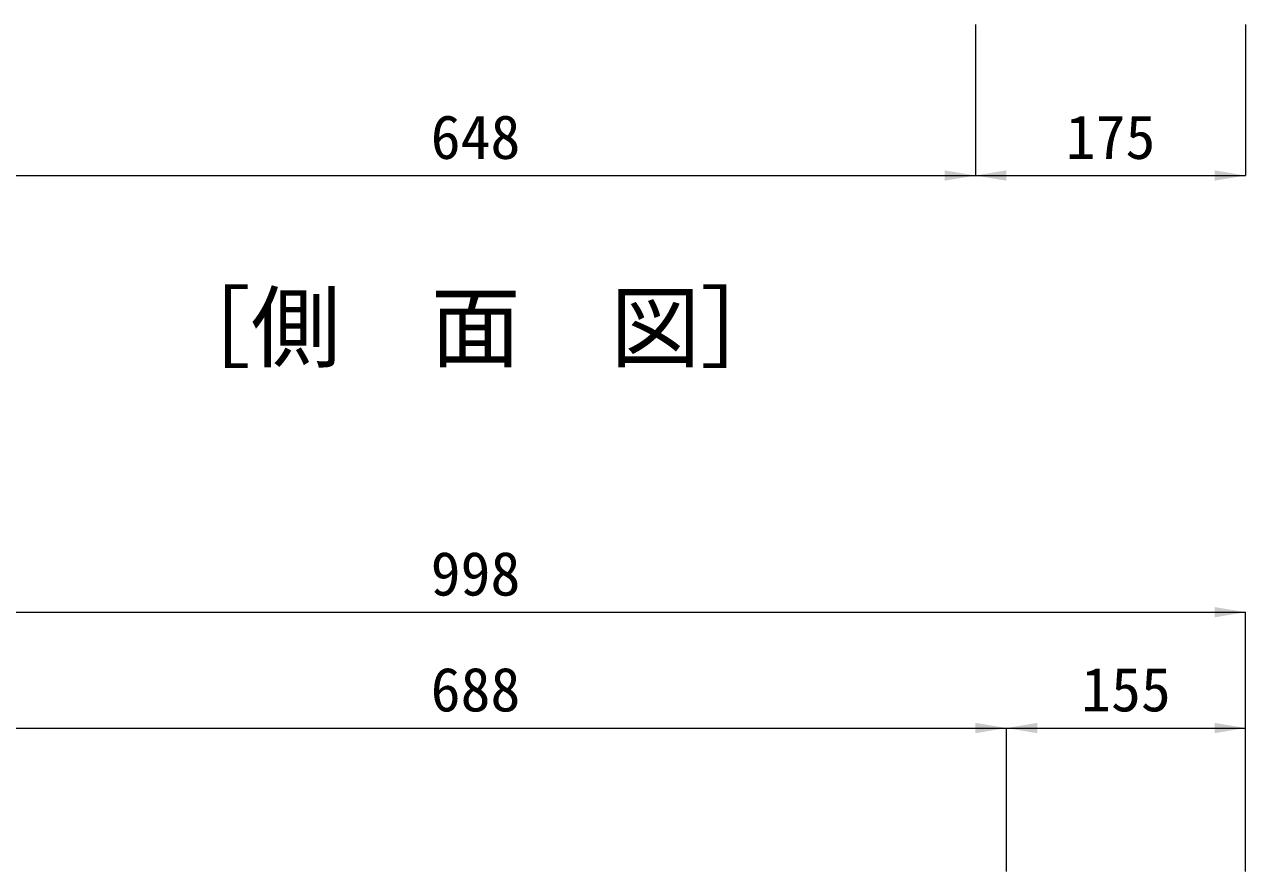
# Model space of a CAD drawing. Units: millimetres at full size. Extents: x 50430 to 101606, y 69050 to 91573.
# Drawn here: x 56883 to 57675, y 85752 to 86301 of the extents above; entities that cross this region are included whole.
import ezdxf
from ezdxf.enums import TextEntityAlignment as Align

# ---------------------------------------------------------------- set-up
doc = ezdxf.new("R2010")
doc.units = ezdxf.units.MM
doc.header["$LTSCALE"] = 50
doc.layers.add('寸法線', color=7, linetype='Continuous', lineweight=13)
doc.layers.add('文字', color=7, linetype='Continuous')
doc.styles.add('ＭＳ ゴシック', font='')
doc.styles.get('ＭＳ ゴシック').set_extended_font_data('MS Gothic')

# ---------------------------------------------------------------- blocks, each defined once
blk = doc.blocks.new('filled_arrow')
at = {"color": 0, "linetype": 'Continuous', "lineweight": -2}
blk.add_solid([(7.5, 1.25), (0, 0), (7.5, -1.25)], dxfattribs=at)

msp = doc.modelspace()

# ---------------------------------------------------------------- linework, layer by layer
at = {"layer": '寸法線', "lineweight": 9}
for p, q in [((57499.63, 86301.08), (57499.63, 86203.1)), ((57499.63, 86301.08), (57499.63, 86203.1)), ((57674.63, 86301.08), (57674.63, 86203.1)), ((56851.63, 86203.1), (57499.63, 86203.1)), ((57499.63, 86203.1), (57674.63, 86203.1)), ((56676.63, 85920), (57674.63, 85920)), ((57674.63, 85751.82), (57674.63, 85920)), ((56831.63, 85844.9), (57519.63, 85844.9)), ((57519.63, 85751.82), (57519.63, 85844.9)), ((57519.63, 85844.9), (57674.63, 85844.9)), ((57519.63, 85751.82), (57519.63, 85844.9)), ((57674.63, 85751.82), (57674.63, 85844.9))]:
    msp.add_line(p, q, dxfattribs=at)

# ---------------------------------------------------------------- block references
at = {"layer": '寸法線', "lineweight": 9, "xscale": 2.67, "yscale": 2.67, "rotation": 180}
for p in [(57499.63, 86203.1), (57674.63, 86203.1), (57674.63, 85920), (57519.63, 85844.9), (57674.63, 85844.9)]:
    msp.add_blockref('filled_arrow', p, dxfattribs=at)
at = {"layer": '寸法線', "lineweight": 9, "xscale": 2.67, "yscale": 2.67}
for p in [(57499.63, 86203.1), (57519.63, 85844.9)]:
    msp.add_blockref('filled_arrow', p, dxfattribs=at)

# ---------------------------------------------------------------- texts
at = {"layer": '寸法線', "style": 'ＭＳ ゴシック'}
for s, p in [('648', (57175.63, 86228.1)), ('175', (57587.13, 86228.1)), ('998', (57175.63, 85945)), ('688', (57175.63, 85869.9)), ('155', (57597.13, 85869.9))]:
    msp.add_text(s, height=28.48, dxfattribs=at).set_placement(p, align=Align.MIDDLE_CENTER)
at = {"layer": '文字', "style": 'ＭＳ ゴシック'}
msp.add_text('［側\u3000面\u3000図］', height=42.72, dxfattribs=at).set_placement((56971.73, 86070.5), align=Align.BOTTOM_LEFT)

doc.saveas('drawing.dxf')
